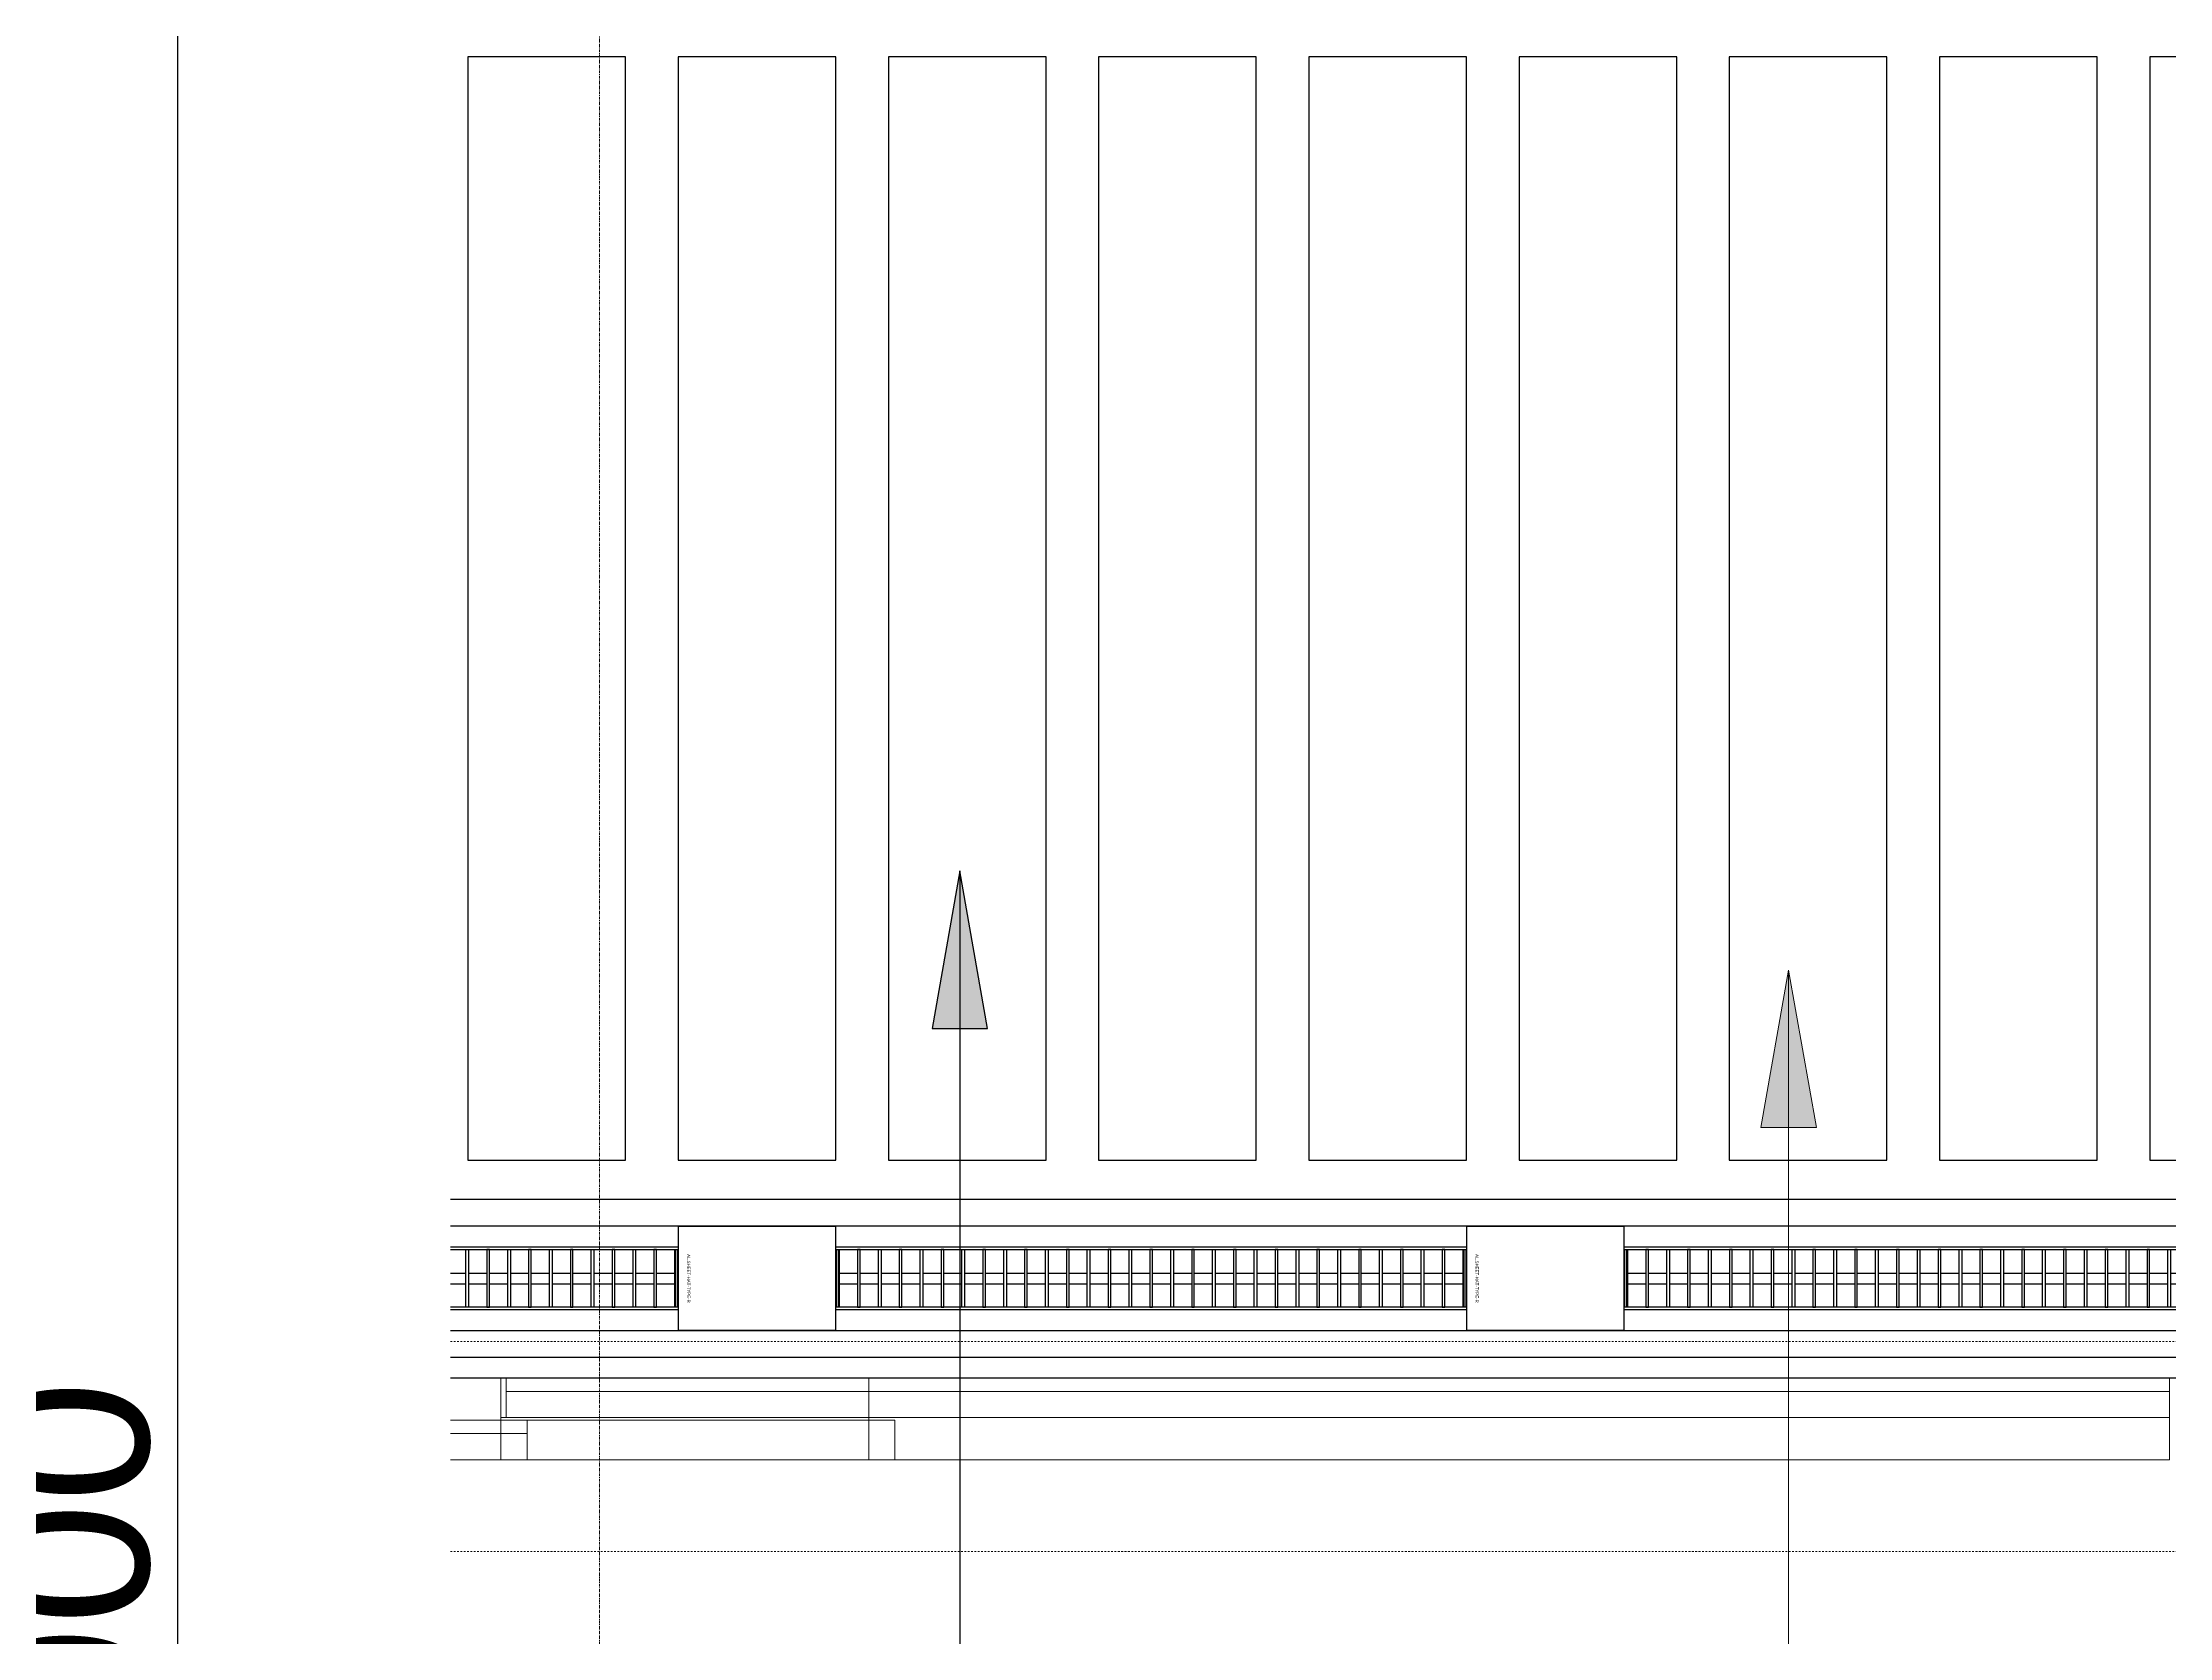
# Model space of a CAD drawing. Header units: millimetres. Extents: x -725999 to -647408, y -21008 to 19019.
# Drawn here: x -722942 to -718895, y -394 to 2641 of the extents above; entities that cross this region are included whole.
import ezdxf
from ezdxf.enums import TextEntityAlignment as Align
from ezdxf.xclip import XClip

# ---------------------------------------------------------------- set-up
doc = ezdxf.new("R2010")
doc.units = ezdxf.units.MM
doc.header["$XCLIPFRAME"] = 0
for name, pattern in [('DASH', [6.35, 3.175, -3.175]), ('DPA_Grid _ Level 100', [10, 5.5, -1.6, 1.3, -1.6]), ('DPA_Hidden 500', [1.4, 0.8, -0.6])]:
    doc.linetypes.add(name, pattern=pattern)
for name, color, linetype in [('000 - WIPEOUT', 250, 'Continuous'), ('001 - ASCESSORIES', 251, 'Continuous'), ('008 - LIGHTING', 1, 'Continuous'), ('A04_TUBE SERIES', 2, 'Continuous'), ('A11_ALU.SOLID SHEET', 2, 'Continuous')]:
    doc.layers.add(name, color=color, linetype=linetype)
for name, color, linetype, lineweight in [('A-ANNO-DIMS', 1, 'Continuous', 9), ('A-ANNO-NOTE', 3, 'Continuous', 25), ('A-GENM', 1, 'Continuous', 9), ('A-GENM-HDLN', 2, 'DPA_Hidden 500', 9), ('G-ANNO-TEXT', 3, 'Continuous', 9), ('Q-SPCQ', 2, 'Continuous', 9), ('Q-SPCQ-HDLN', 2, 'DASH', 9), ('S-GRID', 251, 'Continuous', 9)]:
    doc.layers.add(name, color=color, linetype=linetype, lineweight=lineweight)
doc.styles.add('Arial_2', font='arial.ttf', dxfattribs={"height": 300})
doc.dimstyles.new('DPA-DIM-3_0_C-C', dxfattribs={"dimscale": 304.8, "dimtxt": 306.07782, "dimasz": 0.492126, "dimexe": 0.656168, "dimexo": 0.0625, "dimgap": 0.164042, "dimtad": 1, "dimdec": 0, "dimzin": 0, "dimdsep": 46, "dimtxsty": 'Arial_2', "dimblk1": 'DOTBLANK', "dimblk2": 'DOTBLANK', "dimsah": 1, "dimcen": 0.09, "dimdle": 0.656168, "dimadec": 8, "dimazin": 0, "dimtfac": 1, "dimtdec": 4, "dimtix": 1, "dimtmove": 0, "dimatfit": 3, "dimfxl": 1.312336, "dimfxlon": 1, "dimtvp": 1, "dimtolj": 1, "dimtzin": 0, "dimarcsym": 2})

# ---------------------------------------------------------------- blocks, each defined once
blk = doc.blocks.new('DPA_Speciality_PlatformScreenDoor - Length_135300-12767973-4283-01 ENLARGED LOWER PLATFORM LEVEL - REFLECTED CEILING PLAN - SHEET 4')
at = {"layer": 'A-GENM'}
for p, q in [((3090.3, -330), (3214.1, -330)), ((3100.9, -330), (3154, -330)), ((3150.4, -330), (3203.5, -330)), ((4590.3, -330), (4714.1, -330)), ((4600.9, -330), (4654, -330)), ((4650.4, -330), (4703.5, -330))]:
    blk.add_line(p, q, dxfattribs=at)
at = {"layer": 'A-GENM-HDLN'}
for p, q in [((4287.5, -250), (4287.5, -175)), ((5037.5, -175), (4287.5, -175)), ((5037.5, -175), (5037.5, -250)), ((5037.5, -250), (4287.5, -250))]:
    blk.add_line(p, q, dxfattribs=at)
at = {"layer": 'Q-SPCQ'}
for p, q in [((1862.5, -175), (1862.5, -330)), ((1862.5, -175), (4337.5, -175)), ((1862.5, -200), (1862.5, -175.9)), ((1862.5, -305), (1862.5, -200)), ((4337.5, -330), (4337.5, -175)), ((4337.5, -175), (4337.5, -330)), ((4337.5, -175), (5037.5, -175)), ((4337.5, -175.9), (4337.5, -200)), ((4337.5, -200), (4337.5, -175.9)), ((4337.5, -200), (4337.5, -305)), ((4337.5, -305), (4337.5, -200)), ((4987.5, -175), (5133.2, -175)), ((5133.2, -175), (4987.5, -175)), ((4987.5, -175), (4987.5, -225)), ((4987.5, -225), (4987.5, -175)), ((5133.2, -175), (5017.5, -175)), ((5017.5, -175), (5133.2, -175)), ((5017.5, -175), (5133.2, -175)), ((5133.2, -175), (5017.5, -175)), ((5133.2, -225), (4987.5, -225)), ((4987.5, -225), (5133.2, -225)), ((4987.5, -250), (4987.5, -225)), ((4987.5, -250), (4987.5, -225)), ((5133.2, -225), (4987.5, -225)), ((4987.5, -225), (4987.5, -250)), ((4987.5, -250), (4987.5, -225)), ((4987.5, -225), (5133.2, -225)), ((4987.5, -225), (5133.2, -225)), ((5133.2, -225), (4987.5, -225)), ((5017.5, -225), (5133.2, -225)), ((5133.2, -225), (5017.5, -225)), ((5133.2, -225), (5017.5, -225)), ((5017.5, -225), (5133.2, -225)), ((5037.5, -225), (5133.2, -225)), ((5133.2, -225), (5037.5, -225)), ((5037.5, -225), (5133.2, -225)), ((5133.2, -225), (5037.5, -225)), ((1862.5, -255), (4337.5, -255)), ((4337.5, -255), (1862.5, -255)), ((1862.5, -255), (1862.5, -305)), ((1862.5, -305), (1862.5, -255)), ((1912.5, -255), (4287.5, -255)), ((4287.5, -255), (1912.5, -255)), ((4277.5, -255), (1922.5, -255)), ((1922.5, -255), (4277.5, -255)), ((4337.5, -305), (4337.5, -255)), ((4337.5, -305), (4337.5, -255)), ((4337.5, -255), (5027.5, -255)), ((5027.5, -255), (4337.5, -255)), ((4337.5, -255), (4337.5, -305)), ((4337.5, -305), (4337.5, -255)), ((4387.5, -255), (4977.5, -255)), ((4977.5, -255), (4387.5, -255)), ((4977.5, -255), (4397.5, -255)), ((4397.5, -255), (4977.5, -255)), ((5133.2, -250), (4987.5, -250)), ((4987.5, -250), (5133.2, -250)), ((4987.5, -250), (5133.2, -250)), ((5133.2, -250), (4987.5, -250)), ((5027.5, -255), (5027.5, -330)), ((5037.5, -255), (5027.5, -255)), ((5027.5, -255), (5037.5, -255)), ((5027.5, -330), (5027.5, -255)), ((5027.5, -305), (5027.5, -255)), ((5027.5, -305), (5027.5, -255)), ((5037.5, -330), (5037.5, -250)), ((5037.5, -250), (5037.5, -305)), ((5037.5, -250), (5133.2, -250)), ((5133.2, -250), (5037.5, -250)), ((5037.5, -250), (5133.2, -250)), ((5133.2, -250), (5037.5, -250)), ((5037.5, -330), (5037.5, -255)), ((5037.5, -255), (5037.5, -330)), ((1862.5, -329.1), (1862.5, -305)), ((1862.5, -305), (1872.5, -305)), ((4337.5, -305), (1862.5, -305)), ((1862.5, -305), (1862.5, -330)), ((1862.5, -330), (1862.5, -305)), ((1862.5, -305), (4337.5, -305)), ((4337.5, -305), (1862.5, -305)), ((1872.5, -305), (4327.5, -305)), ((4327.5, -305), (1872.5, -305)), ((1872.5, -305), (4327.5, -305)), ((1912.5, -305), (4287.5, -305)), ((4287.5, -305), (1912.5, -305)), ((1922.5, -305), (4277.5, -305)), ((4277.5, -305), (1922.5, -305)), ((1922.5, -305), (4277.5, -305)), ((4277.5, -305), (1922.5, -305)), ((4277.5, -305), (1922.5, -305)), ((1922.5, -305), (4277.5, -305)), ((4327.5, -305), (4337.5, -305)), ((4337.5, -305), (4337.5, -329.1)), ((4337.5, -305), (4337.5, -330)), ((4337.5, -330), (4337.5, -305)), ((4337.5, -329.1), (4337.5, -305)), ((4337.5, -305), (4347.5, -305)), ((5027.5, -305), (4337.5, -305)), ((4337.5, -305), (4337.5, -330)), ((4337.5, -330), (4337.5, -305)), ((4337.5, -305), (5027.5, -305)), ((5027.5, -305), (4337.5, -305)), ((4347.5, -305), (5027.5, -305)), ((5027.5, -305), (4347.5, -305)), ((4347.5, -305), (5027.5, -305)), ((4387.5, -305), (4977.5, -305)), ((4977.5, -305), (4387.5, -305)), ((4397.5, -305), (4977.5, -305)), ((4977.5, -305), (4397.5, -305)), ((4397.5, -305), (4977.5, -305)), ((4977.5, -305), (4397.5, -305)), ((4977.5, -305), (4397.5, -305)), ((4397.5, -305), (4977.5, -305)), ((5027.5, -330), (5027.5, -305)), ((5027.5, -330), (5027.5, -305)), ((5027.5, -305), (5027.5, -330)), ((5027.5, -330), (5027.5, -305)), ((5037.5, -305), (5037.5, -329.1)), ((1862.5, -330), (4337.5, -330)), ((1862.5, -330), (4337.5, -330)), ((1872.5, -330), (1862.5, -330)), ((4327.5, -330), (1872.5, -330)), ((4327.5, -330), (1872.5, -330)), ((1872.5, -330), (4327.5, -330)), ((1922.5, -330), (4277.5, -330)), ((4277.5, -330), (1922.5, -330)), ((1922.5, -330), (4277.5, -330)), ((4277.5, -330), (1922.5, -330)), ((4337.5, -330), (4327.5, -330)), ((4337.5, -330), (5037.5, -330)), ((4337.5, -330), (5027.5, -330)), ((4347.5, -330), (4337.5, -330)), ((5027.5, -330), (4347.5, -330)), ((5027.5, -330), (4347.5, -330)), ((4347.5, -330), (5027.5, -330)), ((4397.5, -330), (4977.5, -330)), ((4977.5, -330), (4397.5, -330)), ((4397.5, -330), (4977.5, -330)), ((4977.5, -330), (4397.5, -330)), ((5027.5, -330), (5037.5, -330)), ((5037.5, -330), (5027.5, -330))]:
    blk.add_line(p, q, dxfattribs=at)
at = {"layer": 'Q-SPCQ-HDLN'}
for p, q in [((5133.2, 0), (-100, 0)), ((5133.2, -330), (-100, -330)), ((5133.2, -400), (-100, -400))]:
    blk.add_line(p, q, dxfattribs=at)
blk = doc.blocks.new('*U287')
at = {"color": 1}
blk.add_wipeout([(600, -60), (-600, -60), (-600, 60), (600, 60)], dxfattribs=at).dxf.layer = '000 - WIPEOUT'
at = {"layer": '001 - ASCESSORIES', "color": 0}
blk.add_lwpolyline([(600, -60), (-600, -60), (-600, 60), (600, 60)], close=True, dxfattribs=at)
at = {"layer": '001 - ASCESSORIES'}
for points in [[(-593.5, -55), (-598.5, -55), (-598.5, 55), (-593.5, 55)], [(595, -55), (-595, -55), (-595, 55), (595, 55)], [(-558.8, -55), (-553.8, -55), (-553.8, 55), (-558.8, 55)], [(-514, -55), (-519, -55), (-519, 55), (-514, 55)], [(-479.3, -55), (-474.3, -55), (-474.3, 55), (-479.3, 55)], [(-434.6, -55), (-439.6, -55), (-439.6, 55), (-434.6, 55)], [(-399.8, -55), (-394.8, -55), (-394.8, 55), (-399.8, 55)], [(-355.1, -55), (-360.1, -55), (-360.1, 55), (-355.1, 55)], [(-320.4, -55), (-315.4, -55), (-315.4, 55), (-320.4, 55)], [(-275.6, -55), (-280.6, -55), (-280.6, 55), (-275.6, 55)], [(-240.9, -55), (-235.9, -55), (-235.9, 55), (-240.9, 55)], [(-196.2, -55), (-201.2, -55), (-201.2, 55), (-196.2, 55)], [(-161.4, -55), (-156.4, -55), (-156.4, 55), (-161.4, 55)], [(-116.7, -55), (-121.7, -55), (-121.7, 55), (-116.7, 55)], [(-82, -55), (-77, -55), (-77, 55), (-82, 55)], [(-37.2, -55), (-42.2, -55), (-42.2, 55), (-37.2, 55)], [(-2.5, -55), (2.5, -55), (2.5, 55), (-2.5, 55)], [(42.2, -55), (37.2, -55), (37.2, 55), (42.2, 55)], [(77, -55), (82, -55), (82, 55), (77, 55)], [(121.7, -55), (116.7, -55), (116.7, 55), (121.7, 55)], [(156.4, -55), (161.4, -55), (161.4, 55), (156.4, 55)], [(201.2, -55), (196.2, -55), (196.2, 55), (201.2, 55)], [(235.9, -55), (240.9, -55), (240.9, 55), (235.9, 55)], [(280.6, -55), (275.6, -55), (275.6, 55), (280.6, 55)], [(315.4, -55), (320.4, -55), (320.4, 55), (315.4, 55)], [(360.1, -55), (355.1, -55), (355.1, 55), (360.1, 55)], [(394.8, -55), (399.8, -55), (399.8, 55), (394.8, 55)], [(439.6, -55), (434.6, -55), (434.6, 55), (439.6, 55)], [(474.3, -55), (479.3, -55), (479.3, 55), (474.3, 55)], [(519, -55), (514, -55), (514, 55), (519, 55)], [(553.8, -55), (558.8, -55), (558.8, 55), (553.8, 55)], [(598.5, -55), (593.5, -55), (593.5, 55), (598.5, 55)]]:
    blk.add_lwpolyline(points, close=True, dxfattribs=at)
for points in [[(-593.5, 10), (-558.8, 10)], [(-553.8, 10), (-519, 10)], [(-514, 10), (-479.3, 10)], [(-474.3, 10), (-439.6, 10)], [(-434.6, 10), (-399.8, 10)], [(-394.8, 10), (-360.1, 10)], [(-355.1, 10), (-320.4, 10)], [(-315.4, 10), (-280.6, 10)], [(-275.6, 10), (-240.9, 10)], [(-235.9, 10), (-201.2, 10)], [(-196.2, 10), (-161.4, 10)], [(-156.4, 10), (-121.7, 10)], [(-116.7, 10), (-82, 10)], [(-77, 10), (-42.2, 10)], [(-37.2, 10), (-2.5, 10)], [(2.5, 10), (37.2, 10)], [(42.2, 10), (77, 10)], [(82, 10), (116.7, 10)], [(121.7, 10), (156.4, 10)], [(161.4, 10), (196.2, 10)], [(201.2, 10), (235.9, 10)], [(240.9, 10), (275.6, 10)], [(280.6, 10), (315.4, 10)], [(320.4, 10), (355.1, 10)], [(360.1, 10), (394.8, 10)], [(399.8, 10), (434.6, 10)], [(439.6, 10), (474.3, 10)], [(479.3, 10), (514, 10)], [(519, 10), (553.8, 10)], [(558.8, 10), (593.5, 10)], [(-593.5, -10), (-558.8, -10)], [(-553.8, -10), (-519, -10)], [(-514, -10), (-479.3, -10)], [(-474.3, -10), (-439.6, -10)], [(-434.6, -10), (-399.8, -10)], [(-394.8, -10), (-360.1, -10)], [(-355.1, -10), (-320.4, -10)], [(-315.4, -10), (-280.6, -10)], [(-275.6, -10), (-240.9, -10)], [(-235.9, -10), (-201.2, -10)], [(-196.2, -10), (-161.4, -10)], [(-156.4, -10), (-121.7, -10)], [(-116.7, -10), (-82, -10)], [(-77, -10), (-42.2, -10)], [(-37.2, -10), (-2.5, -10)], [(2.5, -10), (37.2, -10)], [(42.2, -10), (77, -10)], [(82, -10), (116.7, -10)], [(121.7, -10), (156.4, -10)], [(161.4, -10), (196.2, -10)], [(201.2, -10), (235.9, -10)], [(240.9, -10), (275.6, -10)], [(280.6, -10), (315.4, -10)], [(320.4, -10), (355.1, -10)], [(360.1, -10), (394.8, -10)], [(399.8, -10), (434.6, -10)], [(439.6, -10), (474.3, -10)], [(479.3, -10), (514, -10)], [(519, -10), (553.8, -10)], [(558.8, -10), (593.5, -10)]]:
    blk.add_lwpolyline(points, dxfattribs=at)
blk = doc.blocks.new('*U541')
at = {"layer": 'A11_ALU.SOLID SHEET', "color": 0}
blk.add_lwpolyline([(300, -98.8), (300, 98.8), (0, 98.8), (0, -98.8)], close=True, dxfattribs=at)
at = {"layer": 'Defpoints', "color": 250}
blk.add_point((0, 0), dxfattribs=at)
blk.add_text('AL.SHEET-HAT-TYPE-R', height=6, rotation=270, dxfattribs=at).set_placement((15, 0), align=Align.BOTTOM_CENTER)
blk = doc.blocks.new('*U548')
blk.add_attdef('EXTR.OVL-LENGTH_', (-25, -59.1), '', height=5)
blk.add_wipeout([(-25, 0), (25, 0), (25, 67400), (-25, 67400)]).dxf.layer = '000 - WIPEOUT'
at = {"layer": 'A04_TUBE SERIES', "color": 0}
blk.add_lwpolyline([(-25, 0), (25, 0), (25, 67400), (-25, 67400)], close=True, dxfattribs=at)
blk = doc.blocks.new('*U549')
blk.add_attdef('EXTR.OVL-LENGTH_', (-25, -59.1), '', height=5)
blk.add_wipeout([(-25, 0), (25, 0), (25, 67400), (-25, 67400)]).dxf.layer = '000 - WIPEOUT'
at = {"layer": 'A04_TUBE SERIES', "color": 0}
blk.add_lwpolyline([(-25, 0), (25, 0), (25, 67400), (-25, 67400)], close=True, dxfattribs=at)
blk = doc.blocks.new('*U550')
at = {"color": 3}
for points in [[(-1050, -28850), (1050, -28850), (1050, -29150), (-1050, -29150)], [(-1050, -29250), (1050, -29250), (1050, -29550), (-1050, -29550)], [(-1050, -29650), (1050, -29650), (1050, -29950), (-1050, -29950)], [(-1050, -30050), (1050, -30050), (1050, -30350), (-1050, -30350)], [(-1050, -30450), (1050, -30450), (1050, -30750), (-1050, -30750)], [(-1050, -30850), (1050, -30850), (1050, -31150), (-1050, -31150)], [(-1050, -31250), (1050, -31250), (1050, -31550), (-1050, -31550)], [(-1050, -31650), (1050, -31650), (1050, -31950), (-1050, -31950)], [(-1050, -32050), (1050, -32050), (1050, -32350), (-1050, -32350)]]:
    blk.add_wipeout(points, dxfattribs=at).dxf.layer = '000 - WIPEOUT'
at = {"layer": 'A11_ALU.SOLID SHEET', "color": 0, "linetype": 'ByBlock'}
for points in [[(-1050, -29150), (1050, -29150), (1050, -28850), (-1050, -28850)], [(-1050, -29550), (1050, -29550), (1050, -29250), (-1050, -29250)], [(-1050, -29950), (1050, -29950), (1050, -29650), (-1050, -29650)], [(-1050, -30350), (1050, -30350), (1050, -30050), (-1050, -30050)], [(-1050, -30750), (1050, -30750), (1050, -30450), (-1050, -30450)], [(-1050, -31150), (1050, -31150), (1050, -30850), (-1050, -30850)], [(-1050, -31550), (1050, -31550), (1050, -31250), (-1050, -31250)], [(-1050, -31950), (1050, -31950), (1050, -31650), (-1050, -31650)], [(-1050, -32350), (1050, -32350), (1050, -32050), (-1050, -32050)]]:
    blk.add_lwpolyline(points, close=True, dxfattribs=at)
blk = doc.blocks.new('*U647')
blk.add_lwpolyline([(-107450, -550), (27650, -550), (27650, -3480), (-107450, -3480)], close=True)
at = {"layer": 'A11_ALU.SOLID SHEET', "color": 1}
for p in [(22950, -3290), (24450, -3290)]:
    blk.add_blockref('*U541', p, dxfattribs=at)
at = {"layer": '008 - LIGHTING'}
for p in [(22350, -3290), (23850, -3290), (25350, -3290)]:
    blk.add_blockref('*U287', p, dxfattribs=at)
at = {"layer": 'A04_TUBE SERIES', "linetype": 'ByBlock', "rotation": 270}
for name, p in [('*U549', (-39850, -3165)), ('*U548', (-39850, -3415))]:
    blk.add_blockref(name, p, dxfattribs=at)
at = {"layer": 'A11_ALU.SOLID SHEET', "linetype": 'ByBlock', "rotation": 90}
blk.add_blockref('*U550', (-6300, -2015), dxfattribs=at)
at = {"layer": '008 - LIGHTING'}
for p in [(22350, -3290), (23850, -3290), (25350, -3290)]:
    blk.add_blockref('*U287', p, dxfattribs=at)
for p in [(22350, -3290), (23850, -3290), (25350, -3290)]:
    blk.add_blockref('*U287', p, dxfattribs=at)
blk = doc.blocks.new('DPA_Speciality_PlatformScreenDoor - Length_135300-12767973-4180-01 LOWER PLATFORM LEVEL - REFLECTED CEILING PLAN')
at = {"layer": 'A-GENM'}
for p, q in [((3090.3, -330), (3214.1, -330)), ((3100.9, -330), (3154, -330)), ((3150.4, -330), (3203.5, -330)), ((4590.3, -330), (4714.1, -330)), ((4600.9, -330), (4654, -330)), ((4650.4, -330), (4703.5, -330))]:
    blk.add_line(p, q, dxfattribs=at)
at = {"layer": 'A-GENM-HDLN'}
for p, q in [((4287.5, -250), (4287.5, -175)), ((5037.5, -175), (4287.5, -175)), ((5037.5, -175), (5037.5, -250)), ((5037.5, -250), (4287.5, -250))]:
    blk.add_line(p, q, dxfattribs=at)
at = {"layer": 'Q-SPCQ'}
for p, q in [((1862.5, -175), (1862.5, -330)), ((1862.5, -175), (4337.5, -175)), ((1862.5, -200), (1862.5, -187.5)), ((1862.5, -305), (1862.5, -200)), ((4337.5, -330), (4337.5, -175)), ((4337.5, -175), (4337.5, -330)), ((4337.5, -175), (5037.5, -175)), ((4337.5, -187.5), (4337.5, -200)), ((4337.5, -200), (4337.5, -187.5)), ((4337.5, -200), (4337.5, -305)), ((4337.5, -305), (4337.5, -200)), ((4987.5, -175), (5827.5, -175)), ((5827.5, -175), (4987.5, -175)), ((4987.5, -175), (4987.5, -225)), ((4987.5, -225), (4987.5, -175)), ((5797.5, -175), (5017.5, -175)), ((5017.5, -175), (5797.5, -175)), ((5017.5, -175), (5797.5, -175)), ((5797.5, -175), (5017.5, -175)), ((5827.5, -225), (4987.5, -225)), ((4987.5, -225), (5827.5, -225)), ((4987.5, -250), (4987.5, -225)), ((4987.5, -250), (4987.5, -225)), ((5827.5, -225), (4987.5, -225)), ((4987.5, -225), (4987.5, -250)), ((4987.5, -250), (4987.5, -225)), ((4987.5, -225), (5827.5, -225)), ((4987.5, -225), (5827.5, -225)), ((5827.5, -225), (4987.5, -225)), ((5017.5, -225), (5797.5, -225)), ((5797.5, -225), (5017.5, -225)), ((5797.5, -225), (5017.5, -225)), ((5017.5, -225), (5797.5, -225)), ((5037.5, -225), (5777.5, -225)), ((5777.5, -225), (5037.5, -225)), ((5037.5, -225), (5777.5, -225)), ((5777.5, -225), (5037.5, -225)), ((1862.5, -255), (4337.5, -255)), ((4337.5, -255), (1862.5, -255)), ((1862.5, -255), (1862.5, -305)), ((1862.5, -305), (1862.5, -255)), ((1912.5, -255), (4284.8, -255)), ((4284.8, -255), (1912.5, -255)), ((4277.5, -255), (1922.5, -255)), ((1922.5, -255), (4277.5, -255)), ((4337.5, -305), (4337.5, -255)), ((4337.5, -305), (4337.5, -255)), ((4337.5, -255), (5027.5, -255)), ((5027.5, -255), (4337.5, -255)), ((4337.5, -255), (4337.5, -305)), ((4337.5, -305), (4337.5, -255)), ((4387.5, -255), (4977.5, -255)), ((4977.5, -255), (4387.5, -255)), ((4977.5, -255), (4397.5, -255)), ((4397.5, -255), (4977.5, -255)), ((5827.5, -250), (4987.5, -250)), ((4987.5, -250), (5827.5, -250)), ((4987.5, -250), (5827.5, -250)), ((5827.5, -250), (4987.5, -250)), ((5027.5, -255), (5027.5, -330)), ((5037.5, -255), (5027.5, -255)), ((5027.5, -255), (5037.5, -255)), ((5027.5, -330), (5027.5, -255)), ((5027.5, -305), (5027.5, -255)), ((5027.5, -305), (5027.5, -255)), ((5037.5, -330), (5037.5, -250)), ((5037.5, -250), (5037.5, -305)), ((5037.5, -250), (5777.5, -250)), ((5777.5, -250), (5037.5, -250)), ((5037.5, -250), (5777.5, -250)), ((5777.5, -250), (5037.5, -250)), ((5037.5, -330), (5037.5, -255)), ((5037.5, -255), (5037.5, -330)), ((1862.5, -317.5), (1862.5, -305)), ((1862.5, -305), (1872.5, -305)), ((4337.5, -305), (1862.5, -305)), ((1862.5, -305), (1862.5, -330)), ((1862.5, -330), (1862.5, -305)), ((1862.5, -305), (4337.5, -305)), ((4337.5, -305), (1862.5, -305)), ((1872.5, -305), (4327.5, -305)), ((4327.5, -305), (1872.5, -305)), ((1872.5, -305), (4327.5, -305)), ((1912.5, -305), (4284.8, -305)), ((4284.8, -305), (1912.5, -305)), ((1922.5, -305), (4277.5, -305)), ((4277.5, -305), (1922.5, -305)), ((1922.5, -305), (4277.5, -305)), ((4277.5, -305), (1922.5, -305)), ((4277.5, -305), (1922.5, -305)), ((1922.5, -305), (4277.5, -305)), ((4327.5, -305), (4337.5, -305)), ((4337.5, -305), (4337.5, -317.5)), ((4337.5, -305), (4337.5, -330)), ((4337.5, -330), (4337.5, -305)), ((4337.5, -317.5), (4337.5, -305)), ((4337.5, -305), (4347.5, -305)), ((5027.5, -305), (4337.5, -305)), ((4337.5, -305), (4337.5, -330)), ((4337.5, -330), (4337.5, -305)), ((4337.5, -305), (5027.5, -305)), ((5027.5, -305), (4337.5, -305)), ((4347.5, -305), (5027.5, -305)), ((5027.5, -305), (4347.5, -305)), ((4347.5, -305), (5027.5, -305)), ((4387.5, -305), (4977.5, -305)), ((4977.5, -305), (4387.5, -305)), ((4397.5, -305), (4977.5, -305)), ((4977.5, -305), (4397.5, -305)), ((4397.5, -305), (4977.5, -305)), ((4977.5, -305), (4397.5, -305)), ((4977.5, -305), (4397.5, -305)), ((4397.5, -305), (4977.5, -305)), ((5027.5, -330), (5027.5, -305)), ((5027.5, -330), (5027.5, -305)), ((5027.5, -305), (5027.5, -330)), ((5027.5, -330), (5027.5, -305)), ((5037.5, -305), (5037.5, -317.5)), ((1862.5, -330), (4337.5, -330)), ((1862.5, -330), (4337.5, -330)), ((1872.5, -330), (1862.5, -330)), ((4327.5, -330), (1872.5, -330)), ((4327.5, -330), (1872.5, -330)), ((1872.5, -330), (4327.5, -330)), ((1922.5, -330), (4277.5, -330)), ((4277.5, -330), (1922.5, -330)), ((1922.5, -330), (4277.5, -330)), ((4277.5, -330), (1922.5, -330)), ((4337.5, -330), (4327.5, -330)), ((4337.5, -330), (5037.5, -330)), ((4337.5, -330), (5027.5, -330)), ((4347.5, -330), (4337.5, -330)), ((5027.5, -330), (4347.5, -330)), ((5027.5, -330), (4347.5, -330)), ((4347.5, -330), (5027.5, -330)), ((4397.5, -330), (4977.5, -330)), ((4977.5, -330), (4397.5, -330)), ((4397.5, -330), (4977.5, -330)), ((4977.5, -330), (4397.5, -330)), ((5027.5, -330), (5037.5, -330)), ((5037.5, -330), (5027.5, -330))]:
    blk.add_line(p, q, dxfattribs=at)
at = {"layer": 'Q-SPCQ-HDLN'}
for p, q in [((135200, 0), (-100, 0)), ((135200, -330), (-100, -330)), ((135200, -400), (-100, -400))]:
    blk.add_line(p, q, dxfattribs=at)
blk = doc.blocks.new('C-1-PP19-AR-4180-01-B_20250908-040939_EXDOWNLIGHT')
at = {"layer": 'Q-SPCQ', "rotation": 180}
blk.add_blockref('DPA_Speciality_PlatformScreenDoor - Length_135300-12767973-4180-01 LOWER PLATFORM LEVEL - REFLECTED CEILING PLAN', (27650, -3810), dxfattribs=at)
blk = doc.blocks.new('_DotBlank')
at = {"color": 0, "linetype": 'ByBlock', "lineweight": -2}
blk.add_line((-0.5, 0), (-1, 0), dxfattribs=at)
blk.add_circle((0, 0), 0.5, dxfattribs=at)
blk = doc.blocks.new('*D754')
at = {"layer": 'A-ANNO-DIMS', "color": 0, "lineweight": -2, "transparency": 16777216}
for p, q in [((-25428.3, 8120), (-24847.4, 8120)), ((-25047.4, 370), (-25047.4, 7970)), ((-25428.3, 220), (-24847.4, 220))]:
    blk.add_line(p, q, dxfattribs=at)
at = {"layer": 'Defpoints', "color": 0, "transparency": 16777216}
for p in [(-25447.4, 8120), (-25047.4, 8120), (-25447.4, 220)]:
    blk.add_point(p, dxfattribs=at)
at = {"layer": 'A-ANNO-DIMS', "color": 0, "lineweight": -2, "transparency": 16777216, "xscale": 150, "yscale": 150, "zscale": 150}
for p, rotation in [((-25047.4, 8120), 90), ((-25047.4, 220), 270)]:
    blk.add_blockref('_DotBlank', p, dxfattribs=dict(at, rotation=rotation))
at = {"layer": 'A-ANNO-DIMS', "color": 0, "transparency": 16777216, "insert": (-25250.5, 4170), "char_height": 300, "width": 1107.531, "attachment_point": 5, "rotation": 90, "style": 'Arial_2'}
blk.add_mtext('\\A1;7900', dxfattribs=at)
blk = doc.blocks.new('*U744')
at = {"layer": 'S-GRID', "linetype": 'DPA_Grid _ Level 100'}
blk.add_line((-24244.9, -16466.6), (-24244.9, 22660), dxfattribs=at)
at = {"layer": 'A-ANNO-DIMS'}
dim = blk.add_linear_dim(base=(-25047.4, 8120), p1=(-25447.4, 220), p2=(-25447.4, 8120), angle=90, dimstyle='DPA-DIM-3_0_C-C', override={"dimpost": '<>', "dimfxl": 7900.002995}, dxfattribs=at)
dim.commit()
dim.dimension.update_dxf_attribs({"geometry": '*D754', "text_midpoint": (-25250.5, 4170)})

msp = doc.modelspace()

# ---------------------------------------------------------------- block references
ref = msp.add_blockref('*U647', (-744682.4, 3579))
XClip(ref).set_block_clipping_path([(22516.8245944298, -23611.999870506), (95859.307995774, 7199.9972603895)])

# ---------------------------------------------------------------- next in the draw order: hatches: boundary and pattern name
at = {"layer": 'A-ANNO-NOTE'}
msp.add_hatch(color=256, dxfattribs=at).paths.add_polyline_path([(-721196.5, 1064.5), (-721249.4, 764.5), (-721143.6, 764.5)])
at = {"layer": 'G-ANNO-TEXT'}
msp.add_hatch(color=7, dxfattribs=at).paths.add_polyline_path([(-719619.6, 875.9), (-719672.5, 575.9), (-719566.7, 575.9)])

# ---------------------------------------------------------------- next in the draw order: linework, layer by layer
at = {"layer": 'A-ANNO-NOTE'}
for p, q in [((-721196.5, 1064.5), (-721249.4, 764.5)), ((-721143.6, 764.5), (-721196.5, 1064.5)), ((-721196.5, 1064.5), (-721196.5, -3145.2)), ((-721249.4, 764.5), (-721143.6, 764.5))]:
    msp.add_line(p, q, dxfattribs=at)
at = {"layer": 'G-ANNO-TEXT', "color": 10}
for p, q in [((-719619.6, 875.9), (-719672.5, 575.9)), ((-719566.7, 575.9), (-719619.6, 875.9)), ((-719619.6, 875.9), (-719619.6, -3183.9)), ((-719672.5, 575.9), (-719566.7, 575.9))]:
    msp.add_line(p, q, dxfattribs=at)

# ---------------------------------------------------------------- next in the draw order: block references
msp.add_blockref('*U744', (-697637.4, -4541))
ref = msp.add_blockref('C-1-PP19-AR-4180-01-B_20250908-040939_EXDOWNLIGHT', (-744682.4, 3579))
XClip(ref).set_block_clipping_path([(22516.8245944298, -23611.999870506), (95859.307995774, 7199.9972603895)])
at = {"layer": 'Q-SPCQ', "rotation": 180}
msp.add_blockref('DPA_Speciality_PlatformScreenDoor - Length_135300-12767973-4283-01 ENLARGED LOWER PLATFORM LEVEL - REFLECTED CEILING PLAN - SHEET 4', (-717032.4, -231), dxfattribs=at)

doc.saveas('drawing.dxf')
